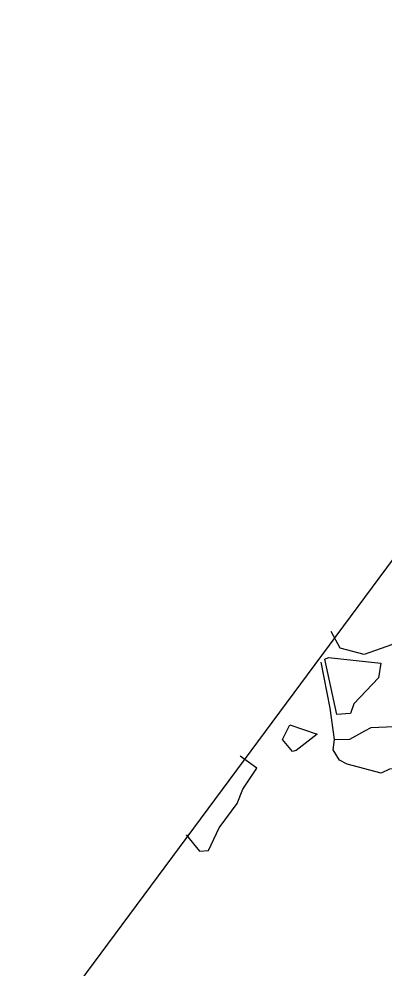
# Model space of a CAD drawing. Header units: metres. Extents: x -0.6 to 1.2, y -19.11 to -15.88.
# Drawn here: x -0.603 to 0.003, y -17.45 to -15.875 of the extents above; entities that cross this region are included whole.
import ezdxf

# ---------------------------------------------------------------- set-up
doc = ezdxf.new("R2010")
doc.units = ezdxf.units.M
doc.header["$LTSCALE"] = 25
doc.header["$MEASUREMENT"] = 0
doc.linetypes.add('STRICHPUNKTX2', pattern=[2, 1, -0.5, 0, -0.5])
for name, color, linetype in [('BEFUND', 1, 'CONTINUOUS'), ('GRABUNGSGRENZE', 3, 'STRICHPUNKTX2'), ('STEINE', 4, 'CONTINUOUS')]:
    doc.layers.add(name, color=color, linetype=linetype)

msp = doc.modelspace()

# ---------------------------------------------------------------- linework, layer by layer
at = {"layer": 'BEFUND'}
msp.add_lwpolyline([(-0.0816, -17.0688), (-0.0887, -17.0167), (-0.1036, -16.9408)], dxfattribs=at)
at = {"layer": 'GRABUNGSGRENZE', "flags": 128}
msp.add_lwpolyline([(1.1786, -18.0011), (0.9053, -18.6152), (-0.5033, -17.728), (-0.6035, -17.6061), (0.2559, -16.4446), (0.5735, -15.8754), (1.0832, -16.1028)], dxfattribs=at)
at = {"layer": 'STEINE'}
for points in [[(0.0212, -16.7449), (0.0277, -16.7887), (0.0333, -16.8188), (0.0506, -16.8463), (0.0409, -16.883), (0.0123, -16.912), (-0.0326, -16.9282), (-0.0723, -16.9175), (-0.087, -16.89)], [(-0.0917, -16.9327), (-0.0051, -16.9425), (-0.0087, -16.9665), (-0.0495, -17.0097), (-0.0551, -17.0255), (-0.078, -17.0275), (-0.0978, -16.9358), (-0.0917, -16.9327)], [(-0.151, -17.0886), (-0.1677, -17.0687), (-0.1555, -17.0442), (-0.1102, -17.0601), (-0.1454, -17.087), (-0.151, -17.0886)], [(-0.0816, -17.0688), (-0.0562, -17.0683), (-0.0317, -17.0546), (-0.021, -17.049), (0.0167, -17.047), (0.0411, -17.0593), (0.0447, -17.0995), (0.0339, -17.1173), (0.009, -17.1178), (-0.0043, -17.1244), (-0.0608, -17.1096), (-0.0735, -17.1029), (-0.0837, -17.0861), (-0.0816, -17.0688)], [(-0.3269, -17.2269), (-0.305, -17.2539), (-0.2902, -17.2524), (-0.2724, -17.2153), (-0.2428, -17.1745), (-0.2331, -17.1511), (-0.2101, -17.1165), (-0.2376, -17.0961)]]:
    msp.add_lwpolyline(points, dxfattribs=at)

doc.saveas('drawing.dxf')
